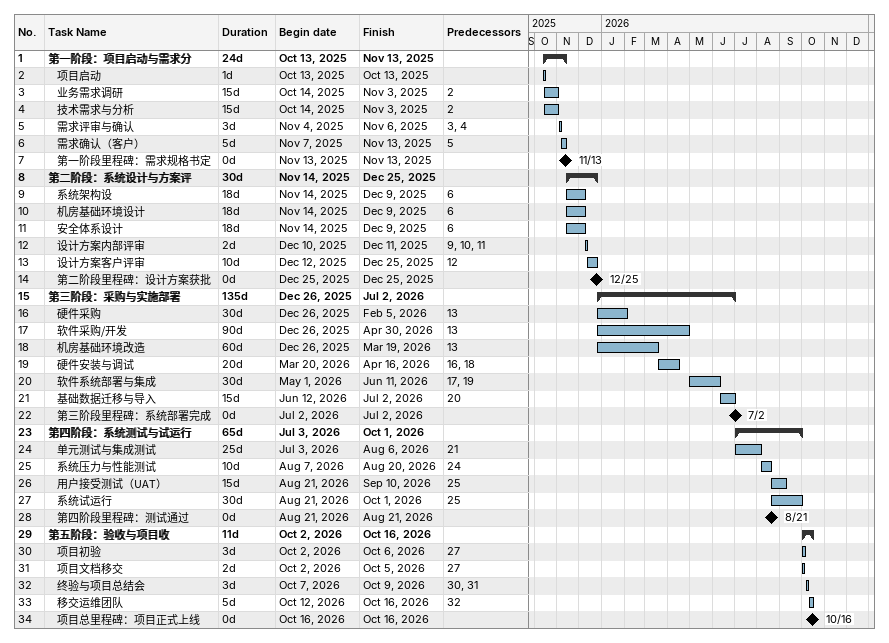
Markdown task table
| ID | Level | Task | Duration | Start | Finish | Predecessors |
|---|---|---|---|---|---|---|
| 1 | 1 | **第一阶段：项目启动与需求分** | 24d | 2025-10-13 | 2025-11-13 |  |
| 2 | 2 | 项目启动 | 1d | 2025-10-13 | 2025-10-13 |  |
| 3 | 2 | 业务需求调研 | 15d | 2025-10-14 | 2025-11-03 | 2 |
| 4 | 2 | 技术需求与分析 | 15d | 2025-10-14 | 2025-11-03 | 2 |
| 5 | 2 | 需求评审与确认 | 3d | 2025-11-04 | 2025-11-06 | 3, 4 |
| 6 | 2 | 需求确认（客户） | 5d | 2025-11-07 | 2025-11-13 | 5 |
| 7 | 2 | 第一阶段里程碑：需求规格书定 | 0d | 2025-11-13 | 2025-11-13 |  |
| 8 | 1 | **第二阶段：系统设计与方案评** | 30d | 2025-11-14 | 2025-12-25 |  |
| 9 | 2 | 系统架构设 | 18d | 2025-11-14 | 2025-12-09 | 6 |
| 10 | 2 | 机房基础环境设计 | 18d | 2025-11-14 | 2025-12-09 | 6 |
| 11 | 2 | 安全体系设计 | 18d | 2025-11-14 | 2025-12-09 | 6 |
| 12 | 2 | 设计方案内部评审 | 2d | 2025-12-10 | 2025-12-11 | 9, 10, 11 |
| 13 | 2 | 设计方案客户评审 | 10d | 2025-12-12 | 2025-12-25 | 12 |
| 14 | 2 | 第二阶段里程碑：设计方案获批 | 0d | 2025-12-25 | 2025-12-25 |  |
| 15 | 1 | **第三阶段：采购与实施部署** | 135d | 2025-12-26 | 2026-07-02 |  |
| 16 | 2 | 硬件采购 | 30d | 2025-12-26 | 2026-02-05 | 13 |
| 17 | 2 | 软件采购/开发 | 90d | 2025-12-26 | 2026-04-30 | 13 |
| 18 | 2 | 机房基础环境改造 | 60d | 2025-12-26 | 2026-03-19 | 13 |
| 19 | 2 | 硬件安装与调试 | 20d | 2026-03-20 | 2026-04-16 | 16, 18 |
| 20 | 2 | 软件系统部署与集成 | 30d | 2026-05-01 | 2026-06-11 | 17, 19 |
| 21 | 2 | 基础数据迁移与导入 | 15d | 2026-06-12 | 2026-07-02 | 20 |
| 22 | 2 | 第三阶段里程碑：系统部署完成 | 0d | 2026-07-02 | 2026-07-02 |  |
| 23 | 1 | **第四阶段：系统测试与试运行** | 65d | 2026-07-03 | 2026-10-01 |  |
| 24 | 2 | 单元测试与集成测试 | 25d | 2026-07-03 | 2026-08-06 | 21 |
| 25 | 2 | 系统压力与性能测试 | 10d | 2026-08-07 | 2026-08-20 | 24 |
| 26 | 2 | 用户接受测试（UAT） | 15d | 2026-08-21 | 2026-09-10 | 25 |
| 27 | 2 | 系统试运行 | 30d | 2026-08-21 | 2026-10-01 | 25 |
| 28 | 2 | 第四阶段里程碑：测试通过 | 0d | 2026-08-21 | 2026-08-21 |  |
| 29 | 1 | **第五阶段：验收与项目收** | 11d | 2026-10-02 | 2026-10-16 |  |
| 30 | 2 | 项目初验 | 3d | 2026-10-02 | 2026-10-06 | 27 |
| 31 | 2 | 项目文档移交 | 2d | 2026-10-02 | 2026-10-05 | 27 |
| 32 | 2 | 终验与项目总结会 | 3d | 2026-10-07 | 2026-10-09 | 30, 31 |
| 33 | 2 | 移交运维团队 | 5d | 2026-10-12 | 2026-10-16 | 32 |
| 34 | 2 | 项目总里程碑：项目正式上线 | 0d | 2026-10-16 | 2026-10-16 |  |
